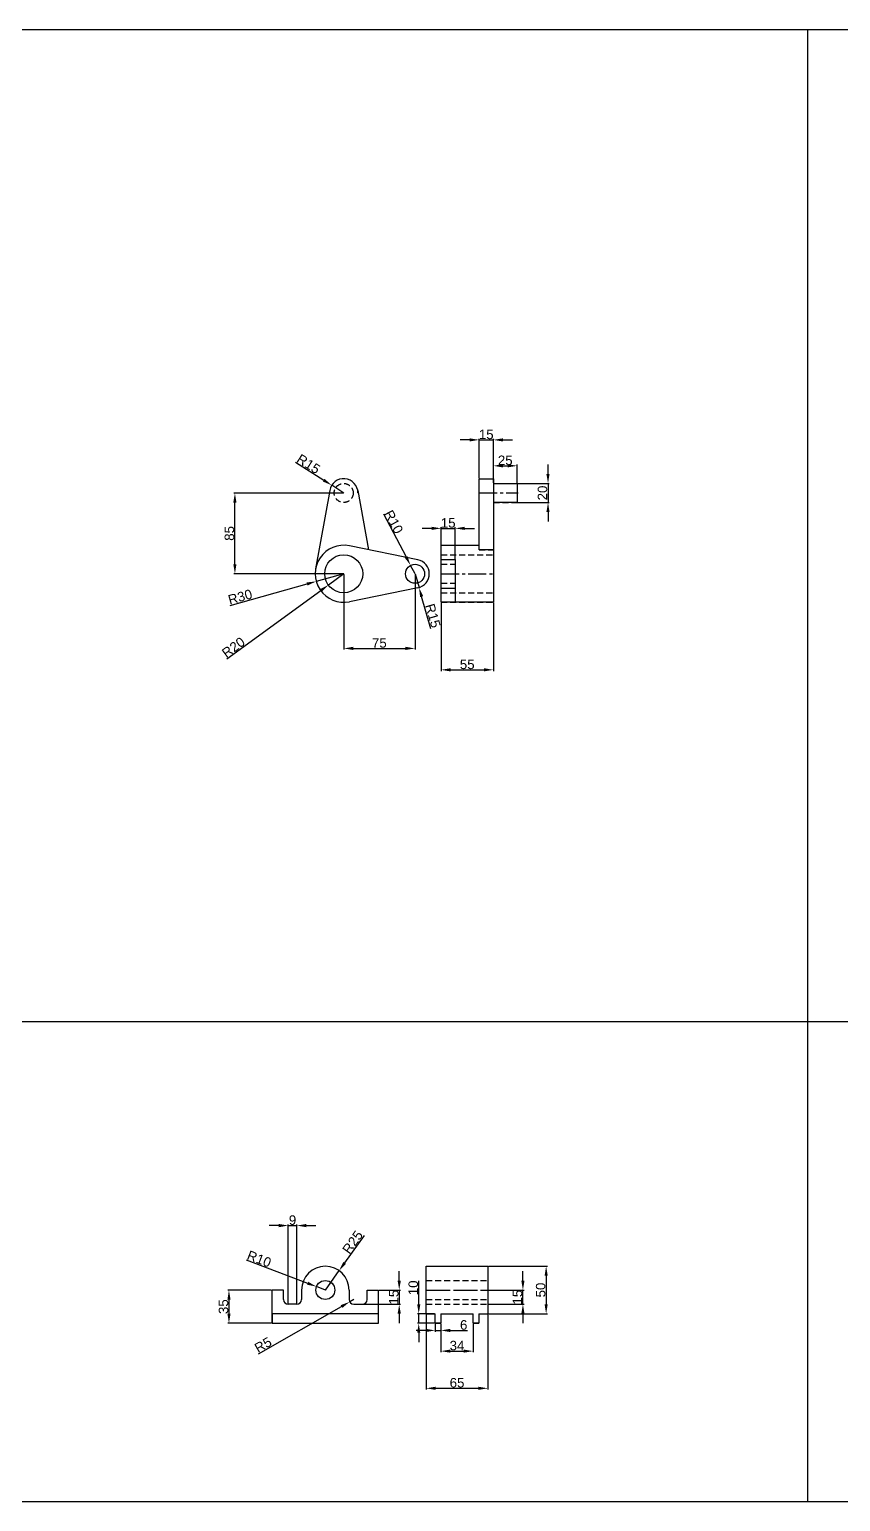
# Model space of a CAD drawing. Header units: millimetres. Extents: x 1502 to 8466, y 1784 to 3333.
# Drawn here: x 5907 to 6760, y 1784 to 3333 of the extents above; entities that cross this region are included whole.
import ezdxf

# ---------------------------------------------------------------- set-up
doc = ezdxf.new("R2010")
doc.units = ezdxf.units.MM
doc.linetypes.add('CENTER2', pattern=[28.575, 19.05, -3.175, 3.175, -3.175])
doc.linetypes.add('HIDDEN', pattern=[9.525, 6.35, -3.175])
for name, color, linetype in [('Centre', 3, 'CENTER2'), ('Dimension', 4, 'Continuous'), ('Hidden', 6, 'HIDDEN'), ('Object', 7, 'Continuous')]:
    doc.layers.add(name, color=color, linetype=linetype)
doc.styles.get("Standard").update_dxf_attribs({"font": 'arial.ttf'})
doc.dimstyles.new('ISO-25', dxfattribs={"dimtxt": 10, "dimasz": 10, "dimexe": 1.25, "dimexo": 0.625, "dimtad": 1, "dimtxsty": 'Standard', "dimcen": 2.5, "dimadec": 0, "dimazin": 0, "dimtfac": 1, "dimtmove": 0, "dimatfit": 3, "dimfxl": 1, "dimarcsym": 0})

# ---------------------------------------------------------------- blocks, each defined once
blk = doc.blocks.new('*D119')
at = {"layer": 'Defpoints', "color": 0, "transparency": 16777216}
for p in [(6122.9, 2845.2), (6237.3, 2845.2), (6237.3, 2760.2)]:
    blk.add_point(p, dxfattribs=at)
at = {"layer": 'Dimension', "color": 0, "lineweight": -2, "transparency": 16777216}
for p, q in [((6236.7, 2845.2), (6121.6, 2845.2)), ((6122.9, 2770.2), (6122.9, 2835.2)), ((6236.7, 2760.2), (6121.6, 2760.2))]:
    blk.add_line(p, q, dxfattribs=at)
at = {"layer": 'Dimension', "color": 0, "transparency": 16777216}
for points in [[(6121.2, 2835.2), (6124.5, 2835.2), (6122.9, 2845.2)], [(6121.2, 2770.2), (6124.5, 2770.2), (6122.9, 2760.2)]]:
    blk.add_solid(points, dxfattribs=at)
at = {"layer": 'Dimension', "color": 0, "transparency": 16777216, "insert": (6117.1, 2802.7), "char_height": 10, "attachment_point": 5, "rotation": 90}
blk.add_mtext('85', dxfattribs=at)
blk = doc.blocks.new('*D120')
at = {"layer": 'Defpoints', "color": 0, "transparency": 16777216}
for p in [(6237.3, 2760.2), (6312.3, 2760.2), (6312.3, 2681.7)]:
    blk.add_point(p, dxfattribs=at)
at = {"layer": 'Dimension', "color": 0, "lineweight": -2, "transparency": 16777216}
for p, q in [((6237.3, 2759.6), (6237.3, 2680.5)), ((6312.3, 2759.6), (6312.3, 2680.5)), ((6247.3, 2681.7), (6302.3, 2681.7))]:
    blk.add_line(p, q, dxfattribs=at)
at = {"layer": 'Dimension', "color": 0, "transparency": 16777216}
for points in [[(6247.3, 2683.4), (6247.3, 2680.1), (6237.3, 2681.7)], [(6302.3, 2683.4), (6302.3, 2680.1), (6312.3, 2681.7)]]:
    blk.add_solid(points, dxfattribs=at)
at = {"layer": 'Dimension', "color": 0, "transparency": 16777216, "insert": (6274.8, 2687.4), "char_height": 10, "attachment_point": 5}
blk.add_mtext('75', dxfattribs=at)
blk = doc.blocks.new('*D121')
at = {"layer": 'Defpoints', "color": 0, "transparency": 16777216}
for p in [(6224.7, 2853.3), (6237.3, 2845.2)]:
    blk.add_point(p, dxfattribs=at)
at = {"layer": 'Dimension', "color": 0, "lineweight": -2, "transparency": 16777216}
for p, q in [((6186.6, 2877.7), (6216.3, 2858.7)), ((6237.3, 2845.2), (6224.7, 2853.3))]:
    blk.add_line(p, q, dxfattribs=at)
at = {"layer": 'Dimension', "color": 0, "transparency": 16777216}
blk.add_solid([(6217.2, 2860.1), (6215.4, 2857.3), (6224.7, 2853.3)], dxfattribs=at)
at = {"layer": 'Dimension', "color": 0, "transparency": 16777216, "insert": (6200.3, 2875.7), "char_height": 10, "attachment_point": 5, "rotation": 327.3577}
blk.add_mtext('R15', dxfattribs=at)
blk = doc.blocks.new('*D122')
at = {"layer": 'Defpoints', "color": 0, "transparency": 16777216}
for p in [(6312.3, 2760.2), (6316.5, 2745.8)]:
    blk.add_point(p, dxfattribs=at)
at = {"layer": 'Dimension', "color": 0, "lineweight": -2, "transparency": 16777216}
for p, q in [((6312.3, 2760.2), (6316.5, 2745.8)), ((6329, 2702.4), (6319.3, 2736.2))]:
    blk.add_line(p, q, dxfattribs=at)
at = {"layer": 'Dimension', "color": 0, "transparency": 16777216}
blk.add_solid([(6320.9, 2736.7), (6317.7, 2735.7), (6316.5, 2745.8)], dxfattribs=at)
at = {"layer": 'Dimension', "color": 0, "transparency": 16777216, "insert": (6331.1, 2716.1), "char_height": 10, "attachment_point": 5, "rotation": 286.1319}
blk.add_mtext('R15', dxfattribs=at)
blk = doc.blocks.new('*D123')
at = {"layer": 'Defpoints', "color": 0, "transparency": 16777216}
for p in [(6237.3, 2760.2), (6221.2, 2748.4)]:
    blk.add_point(p, dxfattribs=at)
at = {"layer": 'Dimension', "color": 0, "lineweight": -2, "transparency": 16777216}
for p, q in [((6237.3, 2760.2), (6221.2, 2748.4)), ((6114.5, 2670.8), (6213.1, 2742.6))]:
    blk.add_line(p, q, dxfattribs=at)
at = {"layer": 'Dimension', "color": 0, "transparency": 16777216}
blk.add_solid([(6212.1, 2743.9), (6214, 2741.2), (6221.2, 2748.4)], dxfattribs=at)
at = {"layer": 'Dimension', "color": 0, "transparency": 16777216, "insert": (6121.3, 2682.8), "char_height": 10, "attachment_point": 5, "rotation": 36.065}
blk.add_mtext('R20', dxfattribs=at)
blk = doc.blocks.new('*D124')
at = {"layer": 'Defpoints', "color": 0, "transparency": 16777216}
for p in [(6237.3, 2760.2), (6208.4, 2752.2)]:
    blk.add_point(p, dxfattribs=at)
at = {"layer": 'Dimension', "color": 0, "lineweight": -2, "transparency": 16777216}
for p, q in [((6237.3, 2760.2), (6208.4, 2752.2)), ((6117.9, 2727), (6198.8, 2749.5))]:
    blk.add_line(p, q, dxfattribs=at)
at = {"layer": 'Dimension', "color": 0, "transparency": 16777216}
blk.add_solid([(6198.3, 2751.1), (6199.2, 2747.9), (6208.4, 2752.2)], dxfattribs=at)
at = {"layer": 'Dimension', "color": 0, "transparency": 16777216, "insert": (6128.4, 2735.9), "char_height": 10, "attachment_point": 5, "rotation": 15.559}
blk.add_mtext('R30', dxfattribs=at)
blk = doc.blocks.new('*D125')
at = {"layer": 'Defpoints', "color": 0, "transparency": 16777216}
for p in [(6307.6, 2769.1), (6312.3, 2760.2)]:
    blk.add_point(p, dxfattribs=at)
at = {"layer": 'Dimension', "color": 0, "lineweight": -2, "transparency": 16777216}
for p, q in [((6279, 2823.3), (6303, 2777.9)), ((6312.3, 2760.2), (6307.6, 2769.1))]:
    blk.add_line(p, q, dxfattribs=at)
at = {"layer": 'Dimension', "color": 0, "transparency": 16777216}
blk.add_solid([(6304.4, 2778.7), (6301.5, 2777.1), (6307.6, 2769.1)], dxfattribs=at)
at = {"layer": 'Dimension', "color": 0, "transparency": 16777216, "insert": (6289.9, 2814.8), "char_height": 10, "attachment_point": 5, "rotation": 297.8768}
blk.add_mtext('R10', dxfattribs=at)
blk = doc.blocks.new('*D126')
at = {"layer": 'Defpoints', "color": 0, "transparency": 16777216}
for p in [(6394.7, 2901.1), (6379.7, 2860.2), (6394.7, 2860.2)]:
    blk.add_point(p, dxfattribs=at)
at = {"layer": 'Dimension', "color": 0, "lineweight": -2, "transparency": 16777216}
for p, q in [((6369.7, 2901.1), (6359.7, 2901.1)), ((6379.7, 2860.8), (6379.7, 2902.3)), ((6379.7, 2901.1), (6394.7, 2901.1)), ((6394.7, 2860.8), (6394.7, 2902.3)), ((6404.7, 2901.1), (6414.7, 2901.1))]:
    blk.add_line(p, q, dxfattribs=at)
at = {"layer": 'Dimension', "color": 0, "transparency": 16777216}
for points in [[(6369.7, 2902.7), (6369.7, 2899.4), (6379.7, 2901.1)], [(6404.7, 2902.7), (6404.7, 2899.4), (6394.7, 2901.1)]]:
    blk.add_solid(points, dxfattribs=at)
at = {"layer": 'Dimension', "color": 0, "transparency": 16777216, "insert": (6387.2, 2906.8), "char_height": 10, "attachment_point": 5}
blk.add_mtext('15', dxfattribs=at)
blk = doc.blocks.new('*D127')
at = {"layer": 'Defpoints', "color": 0, "transparency": 16777216}
for p in [(6339.7, 2730.2), (6394.7, 2730.2), (6394.7, 2659.2)]:
    blk.add_point(p, dxfattribs=at)
at = {"layer": 'Dimension', "color": 0, "lineweight": -2, "transparency": 16777216}
for p, q in [((6339.7, 2729.6), (6339.7, 2657.9)), ((6394.7, 2729.6), (6394.7, 2657.9)), ((6349.7, 2659.2), (6384.7, 2659.2))]:
    blk.add_line(p, q, dxfattribs=at)
at = {"layer": 'Dimension', "color": 0, "transparency": 16777216}
for points in [[(6349.7, 2660.9), (6349.7, 2657.5), (6339.7, 2659.2)], [(6384.7, 2660.9), (6384.7, 2657.5), (6394.7, 2659.2)]]:
    blk.add_solid(points, dxfattribs=at)
at = {"layer": 'Dimension', "color": 0, "transparency": 16777216, "insert": (6367.2, 2664.9), "char_height": 10, "attachment_point": 5}
blk.add_mtext('55', dxfattribs=at)
blk = doc.blocks.new('*D128')
at = {"layer": 'Defpoints', "color": 0, "transparency": 16777216}
for p in [(6354.7, 2808), (6339.7, 2790.2), (6354.7, 2790.2)]:
    blk.add_point(p, dxfattribs=at)
at = {"layer": 'Dimension', "color": 0, "lineweight": -2, "transparency": 16777216}
for p, q in [((6329.7, 2808), (6319.7, 2808)), ((6339.7, 2790.8), (6339.7, 2809.3)), ((6339.7, 2808), (6354.7, 2808)), ((6354.7, 2790.8), (6354.7, 2809.3)), ((6364.7, 2808), (6374.7, 2808))]:
    blk.add_line(p, q, dxfattribs=at)
at = {"layer": 'Dimension', "color": 0, "transparency": 16777216}
for points in [[(6329.7, 2809.7), (6329.7, 2806.3), (6339.7, 2808)], [(6364.7, 2809.7), (6364.7, 2806.3), (6354.7, 2808)]]:
    blk.add_solid(points, dxfattribs=at)
at = {"layer": 'Dimension', "color": 0, "transparency": 16777216, "insert": (6347.2, 2813.7), "char_height": 10, "attachment_point": 5}
blk.add_mtext('15', dxfattribs=at)
blk = doc.blocks.new('*D129')
at = {"layer": 'Defpoints', "color": 0, "transparency": 16777216}
for p in [(6419.7, 2873.8), (6394.7, 2855.2), (6419.7, 2855.2)]:
    blk.add_point(p, dxfattribs=at)
at = {"layer": 'Dimension', "color": 0, "lineweight": -2, "transparency": 16777216}
for p, q in [((6394.7, 2855.8), (6394.7, 2875.1)), ((6404.7, 2873.8), (6409.7, 2873.8)), ((6419.7, 2855.8), (6419.7, 2875.1))]:
    blk.add_line(p, q, dxfattribs=at)
at = {"layer": 'Dimension', "color": 0, "transparency": 16777216}
for points in [[(6404.7, 2875.5), (6404.7, 2872.1), (6394.7, 2873.8)], [(6409.7, 2875.5), (6409.7, 2872.1), (6419.7, 2873.8)]]:
    blk.add_solid(points, dxfattribs=at)
at = {"layer": 'Dimension', "color": 0, "transparency": 16777216, "insert": (6407.2, 2879.5), "char_height": 10, "attachment_point": 5}
blk.add_mtext('25', dxfattribs=at)
blk = doc.blocks.new('*D130')
at = {"layer": 'Defpoints', "color": 0, "transparency": 16777216}
for p in [(6419.7, 2855.2), (6419.7, 2835.2), (6452.2, 2835.2)]:
    blk.add_point(p, dxfattribs=at)
at = {"layer": 'Dimension', "color": 0, "lineweight": -2, "transparency": 16777216}
for p, q in [((6452.2, 2865.2), (6452.2, 2875.2)), ((6420.3, 2855.2), (6453.4, 2855.2)), ((6452.2, 2855.2), (6452.2, 2835.2)), ((6420.3, 2835.2), (6453.4, 2835.2)), ((6452.2, 2825.2), (6452.2, 2815.2))]:
    blk.add_line(p, q, dxfattribs=at)
at = {"layer": 'Dimension', "color": 0, "transparency": 16777216}
for points in [[(6450.5, 2865.2), (6453.8, 2865.2), (6452.2, 2855.2)], [(6450.5, 2825.2), (6453.8, 2825.2), (6452.2, 2835.2)]]:
    blk.add_solid(points, dxfattribs=at)
at = {"layer": 'Dimension', "color": 0, "transparency": 16777216, "insert": (6446.4, 2845.2), "char_height": 10, "attachment_point": 5, "rotation": 90}
blk.add_mtext('20', dxfattribs=at)
blk = doc.blocks.new('*D303')
at = {"layer": 'Defpoints', "color": 0, "transparency": 16777216}
for p in [(6389, 2031.8), (6389, 1981.8), (6450.2, 1981.8)]:
    blk.add_point(p, dxfattribs=at)
at = {"layer": 'Dimension', "color": 0, "lineweight": -2, "transparency": 16777216}
for p, q in [((6389.7, 2031.8), (6451.5, 2031.8)), ((6450.2, 2021.8), (6450.2, 1991.8)), ((6389.7, 1981.8), (6451.5, 1981.8))]:
    blk.add_line(p, q, dxfattribs=at)
at = {"layer": 'Dimension', "color": 0, "transparency": 16777216}
for points in [[(6448.6, 2021.8), (6451.9, 2021.8), (6450.2, 2031.8)], [(6448.6, 1991.8), (6451.9, 1991.8), (6450.2, 1981.8)]]:
    blk.add_solid(points, dxfattribs=at)
at = {"layer": 'Dimension', "color": 0, "transparency": 16777216, "insert": (6444.5, 2006.8), "char_height": 10, "attachment_point": 5, "rotation": 90}
blk.add_mtext('50', dxfattribs=at)
blk = doc.blocks.new('*D304')
at = {"layer": 'Defpoints', "color": 0, "transparency": 16777216}
for p in [(6389, 2006.8), (6425.8, 2006.8), (6389, 1991.8)]:
    blk.add_point(p, dxfattribs=at)
at = {"layer": 'Dimension', "color": 0, "lineweight": -2, "transparency": 16777216}
for p, q in [((6425.8, 2016.8), (6425.8, 2026.8)), ((6389.7, 2006.8), (6427.1, 2006.8)), ((6425.8, 1991.8), (6425.8, 2006.8)), ((6389.7, 1991.8), (6427.1, 1991.8)), ((6425.8, 1981.8), (6425.8, 1971.8))]:
    blk.add_line(p, q, dxfattribs=at)
at = {"layer": 'Dimension', "color": 0, "transparency": 16777216}
for points in [[(6424.1, 2016.8), (6427.5, 2016.8), (6425.8, 2006.8)], [(6424.1, 1981.8), (6427.5, 1981.8), (6425.8, 1991.8)]]:
    blk.add_solid(points, dxfattribs=at)
at = {"layer": 'Dimension', "color": 0, "transparency": 16777216, "insert": (6420.1, 1999.3), "char_height": 10, "attachment_point": 5, "rotation": 90}
blk.add_mtext('15', dxfattribs=at)
blk = doc.blocks.new('*D305')
at = {"layer": 'Defpoints', "color": 0, "transparency": 16777216}
for p in [(6324, 1981.8), (6389, 1981.8), (6389, 1903.4)]:
    blk.add_point(p, dxfattribs=at)
at = {"layer": 'Dimension', "color": 0, "lineweight": -2, "transparency": 16777216}
for p, q in [((6324, 1981.2), (6324, 1902.2)), ((6389, 1981.2), (6389, 1902.2)), ((6334, 1903.4), (6379, 1903.4))]:
    blk.add_line(p, q, dxfattribs=at)
at = {"layer": 'Dimension', "color": 0, "transparency": 16777216}
for points in [[(6334, 1905.1), (6334, 1901.8), (6324, 1903.4)], [(6379, 1905.1), (6379, 1901.8), (6389, 1903.4)]]:
    blk.add_solid(points, dxfattribs=at)
at = {"layer": 'Dimension', "color": 0, "transparency": 16777216, "insert": (6356.5, 1909.2), "char_height": 10, "attachment_point": 5}
blk.add_mtext('65', dxfattribs=at)
blk = doc.blocks.new('*D306')
at = {"layer": 'Defpoints', "color": 0, "transparency": 16777216}
for p in [(6333.5, 1971.8), (6339.5, 1971.8), (6339.5, 1964.3)]:
    blk.add_point(p, dxfattribs=at)
at = {"layer": 'Dimension', "color": 0, "lineweight": -2, "transparency": 16777216}
for p, q in [((6333.5, 1971.2), (6333.5, 1963)), ((6339.5, 1971.2), (6339.5, 1963)), ((6323.5, 1964.3), (6313.5, 1964.3)), ((6333.5, 1964.3), (6339.5, 1964.3)), ((6349.5, 1964.3), (6367.4, 1964.3))]:
    blk.add_line(p, q, dxfattribs=at)
at = {"layer": 'Dimension', "color": 0, "transparency": 16777216}
for points in [[(6323.5, 1966), (6323.5, 1962.6), (6333.5, 1964.3)], [(6349.5, 1966), (6349.5, 1962.6), (6339.5, 1964.3)]]:
    blk.add_solid(points, dxfattribs=at)
at = {"layer": 'Dimension', "color": 0, "transparency": 16777216, "insert": (6363.5, 1970), "char_height": 10, "attachment_point": 5}
blk.add_mtext('6', dxfattribs=at)
blk = doc.blocks.new('*D307')
at = {"layer": 'Defpoints', "color": 0, "transparency": 16777216}
for p in [(6339.5, 1971.8), (6373.5, 1971.8), (6373.5, 1942.5)]:
    blk.add_point(p, dxfattribs=at)
at = {"layer": 'Dimension', "color": 0, "lineweight": -2, "transparency": 16777216}
for p, q in [((6339.5, 1971.2), (6339.5, 1941.3)), ((6373.5, 1971.2), (6373.5, 1941.3)), ((6349.5, 1942.5), (6363.5, 1942.5))]:
    blk.add_line(p, q, dxfattribs=at)
at = {"layer": 'Dimension', "color": 0, "transparency": 16777216}
for points in [[(6349.5, 1944.2), (6349.5, 1940.9), (6339.5, 1942.5)], [(6363.5, 1944.2), (6363.5, 1940.9), (6373.5, 1942.5)]]:
    blk.add_solid(points, dxfattribs=at)
at = {"layer": 'Dimension', "color": 0, "transparency": 16777216, "insert": (6356.5, 1948.3), "char_height": 10, "attachment_point": 5}
blk.add_mtext('34', dxfattribs=at)
blk = doc.blocks.new('*D308')
at = {"layer": 'Defpoints', "color": 0, "transparency": 16777216}
for p in [(6316.2, 1981.8), (6333.5, 1981.8), (6333.5, 1971.8)]:
    blk.add_point(p, dxfattribs=at)
at = {"layer": 'Dimension', "color": 0, "lineweight": -2, "transparency": 16777216}
for p, q in [((6316.2, 1991.8), (6316.2, 2016.4)), ((6332.9, 1981.8), (6315, 1981.8)), ((6332.9, 1971.8), (6315, 1971.8)), ((6316.2, 1971.8), (6316.2, 1981.8)), ((6316.2, 1961.8), (6316.2, 1951.8))]:
    blk.add_line(p, q, dxfattribs=at)
at = {"layer": 'Dimension', "color": 0, "transparency": 16777216}
for points in [[(6314.6, 1991.8), (6317.9, 1991.8), (6316.2, 1981.8)], [(6314.6, 1961.8), (6317.9, 1961.8), (6316.2, 1971.8)]]:
    blk.add_solid(points, dxfattribs=at)
at = {"layer": 'Dimension', "color": 0, "transparency": 16777216, "insert": (6310.5, 2009.1), "char_height": 10, "attachment_point": 5, "rotation": 90}
blk.add_mtext('10', dxfattribs=at)
blk = doc.blocks.new('*D309')
at = {"layer": 'Defpoints', "color": 0, "transparency": 16777216}
for p in [(6162, 2006.8), (6116.6, 1971.8), (6162, 1971.8)]:
    blk.add_point(p, dxfattribs=at)
at = {"layer": 'Dimension', "color": 0, "lineweight": -2, "transparency": 16777216}
for p, q in [((6161.3, 2006.8), (6115.4, 2006.8)), ((6116.6, 1996.8), (6116.6, 1981.8)), ((6161.3, 1971.8), (6115.4, 1971.8))]:
    blk.add_line(p, q, dxfattribs=at)
at = {"layer": 'Dimension', "color": 0, "transparency": 16777216}
for points in [[(6115, 1996.8), (6118.3, 1996.8), (6116.6, 2006.8)], [(6115, 1981.8), (6118.3, 1981.8), (6116.6, 1971.8)]]:
    blk.add_solid(points, dxfattribs=at)
at = {"layer": 'Dimension', "color": 0, "transparency": 16777216, "insert": (6110.9, 1989.3), "char_height": 10, "attachment_point": 5, "rotation": 90}
blk.add_mtext('35', dxfattribs=at)
blk = doc.blocks.new('*D310')
at = {"layer": 'Defpoints', "color": 0, "transparency": 16777216}
for p in [(6188, 2074.6), (6179, 1991.8), (6188, 1991.8)]:
    blk.add_point(p, dxfattribs=at)
at = {"layer": 'Dimension', "color": 0, "lineweight": -2, "transparency": 16777216}
for p, q in [((6179, 1992.5), (6179, 2075.8)), ((6188, 1992.5), (6188, 2075.8)), ((6169, 2074.6), (6159, 2074.6)), ((6179, 2074.6), (6188, 2074.6)), ((6198, 2074.6), (6208, 2074.6))]:
    blk.add_line(p, q, dxfattribs=at)
at = {"layer": 'Dimension', "color": 0, "transparency": 16777216}
for points in [[(6169, 2076.3), (6169, 2072.9), (6179, 2074.6)], [(6198, 2076.3), (6198, 2072.9), (6188, 2074.6)]]:
    blk.add_solid(points, dxfattribs=at)
at = {"layer": 'Dimension', "color": 0, "transparency": 16777216, "insert": (6183.5, 2080.3), "char_height": 10, "attachment_point": 5}
blk.add_mtext('9', dxfattribs=at)
blk = doc.blocks.new('*D311')
at = {"layer": 'Defpoints', "color": 0, "transparency": 16777216}
for p in [(6274, 2006.8), (6257, 1991.8), (6295.7, 1991.8)]:
    blk.add_point(p, dxfattribs=at)
at = {"layer": 'Dimension', "color": 0, "lineweight": -2, "transparency": 16777216}
for p, q in [((6295.7, 2016.8), (6295.7, 2026.8)), ((6274.6, 2006.8), (6296.9, 2006.8)), ((6295.7, 2006.8), (6295.7, 1991.8)), ((6257.6, 1991.8), (6296.9, 1991.8)), ((6295.7, 1981.8), (6295.7, 1971.8))]:
    blk.add_line(p, q, dxfattribs=at)
at = {"layer": 'Dimension', "color": 0, "transparency": 16777216}
for points in [[(6294, 2016.8), (6297.4, 2016.8), (6295.7, 2006.8)], [(6294, 1981.8), (6297.4, 1981.8), (6295.7, 1991.8)]]:
    blk.add_solid(points, dxfattribs=at)
at = {"layer": 'Dimension', "color": 0, "transparency": 16777216, "insert": (6290, 1999.3), "char_height": 10, "attachment_point": 5, "rotation": 90}
blk.add_mtext('15', dxfattribs=at)
blk = doc.blocks.new('*D312')
at = {"layer": 'Defpoints', "color": 0, "transparency": 16777216}
for p in [(6232.5, 2027.2), (6218, 2006.8)]:
    blk.add_point(p, dxfattribs=at)
at = {"layer": 'Dimension', "color": 0, "lineweight": -2, "transparency": 16777216}
for p, q in [((6258.7, 2064), (6238.3, 2035.3)), ((6218, 2006.8), (6232.5, 2027.2))]:
    blk.add_line(p, q, dxfattribs=at)
at = {"layer": 'Dimension', "color": 0, "transparency": 16777216}
blk.add_solid([(6236.9, 2036.3), (6239.6, 2034.4), (6232.5, 2027.2)], dxfattribs=at)
at = {"layer": 'Dimension', "color": 0, "transparency": 16777216, "insert": (6246.7, 2057.1), "char_height": 10, "attachment_point": 5, "rotation": 54.5164}
blk.add_mtext('R25', dxfattribs=at)
blk = doc.blocks.new('*D313')
at = {"layer": 'Defpoints', "color": 0, "transparency": 16777216}
for p in [(6208.6, 2010.4), (6218, 2006.8)]:
    blk.add_point(p, dxfattribs=at)
at = {"layer": 'Dimension', "color": 0, "lineweight": -2, "transparency": 16777216}
for p, q in [((6134.6, 2038.6), (6199.3, 2014)), ((6218, 2006.8), (6208.6, 2010.4))]:
    blk.add_line(p, q, dxfattribs=at)
at = {"layer": 'Dimension', "color": 0, "transparency": 16777216}
blk.add_solid([(6199.9, 2015.5), (6198.7, 2012.4), (6208.6, 2010.4)], dxfattribs=at)
at = {"layer": 'Dimension', "color": 0, "transparency": 16777216, "insert": (6148.4, 2039.5), "char_height": 10, "attachment_point": 5, "rotation": 339.1064}
blk.add_mtext('R10', dxfattribs=at)
blk = doc.blocks.new('*D314')
at = {"layer": 'Defpoints', "color": 0, "transparency": 16777216}
for p in [(6243.6, 1994.4), (6248, 1996.8)]:
    blk.add_point(p, dxfattribs=at)
at = {"layer": 'Dimension', "color": 0, "lineweight": -2, "transparency": 16777216}
for p, q in [((6147.7, 1939.8), (6234.9, 1989.4)), ((6248, 1996.8), (6243.6, 1994.4))]:
    blk.add_line(p, q, dxfattribs=at)
at = {"layer": 'Dimension', "color": 0, "transparency": 16777216}
blk.add_solid([(6234.1, 1990.9), (6235.8, 1988), (6243.6, 1994.4)], dxfattribs=at)
at = {"layer": 'Dimension', "color": 0, "transparency": 16777216, "insert": (6152.5, 1949.1), "char_height": 10, "attachment_point": 5, "rotation": 29.6355}
blk.add_mtext('R5', dxfattribs=at)

msp = doc.modelspace()

# ---------------------------------------------------------------- linework, layer by layer
for p, q in [((1502.093, 3332.818), (8466.035, 3332.818)), ((6725.05, 3332.818), (6725.05, 1784.298)), ((1502.093, 2289.11), (8466.035, 2289.11)), ((1502.093, 1784.298), (8466.035, 1784.298))]:
    msp.add_line(p, q)
at = {"layer": 'Centre'}
for p, q in [((6252.318, 2845.222), (6252.557, 2845.222)), ((6379.684, 2845.222), (6420.777, 2845.222)), ((6339.684, 2760.222), (6394.684, 2760.222)), ((6324.047, 2006.833), (6389.047, 2006.833))]:
    msp.add_line(p, q, dxfattribs=at)
at = {"layer": 'Hidden'}
for p, q in [((6379.684, 2860.222), (6394.684, 2860.222)), ((6394.684, 2855.222), (6420.777, 2855.222)), ((6394.684, 2835.222), (6420.777, 2835.222)), ((6339.684, 2790.222), (6379.684, 2790.222)), ((6339.684, 2780.222), (6394.684, 2780.222)), ((6339.684, 2775.222), (6354.684, 2775.222)), ((6379.684, 2785.547), (6394.684, 2785.547)), ((6339.684, 2770.222), (6354.684, 2770.222)), ((6339.684, 2750.222), (6354.684, 2750.222)), ((6339.684, 2745.222), (6354.684, 2745.222)), ((6339.684, 2740.222), (6394.684, 2740.222)), ((6339.684, 2730.222), (6394.684, 2730.222)), ((6324.047, 2031.833), (6389.047, 2031.833)), ((6324.047, 2016.833), (6389.047, 2016.833)), ((6324.047, 2006.833), (6389.047, 2006.833)), ((6324.047, 1996.833), (6389.047, 1996.833)), ((6324.047, 1991.833), (6389.047, 1991.833)), ((6333.547, 1971.833), (6339.547, 1971.833)), ((6373.547, 1971.833), (6379.547, 1971.833))]:
    msp.add_line(p, q, dxfattribs=at)
msp.add_circle((6237.318, 2845.222), 10, dxfattribs=at)
at = {"layer": 'Object'}
for p, q in [((6379.684, 2785.547), (6379.684, 2860.222)), ((6379.684, 2860.222), (6394.684, 2860.222)), ((6394.684, 2860.222), (6394.684, 2785.547)), ((6394.684, 2855.222), (6419.684, 2855.222)), ((6419.684, 2855.222), (6419.684, 2835.222)), ((6222.553, 2847.87), (6207.789, 2765.517)), ((6252.082, 2847.87), (6263.256, 2785.547)), ((6419.684, 2835.222), (6394.684, 2835.222)), ((6315.318, 2774.919), (6243.318, 2789.616)), ((6339.684, 2730.222), (6339.684, 2790.222)), ((6339.684, 2790.222), (6379.684, 2790.222)), ((6354.684, 2775.222), (6354.684, 2790.222)), ((6339.684, 2775.222), (6354.684, 2775.222)), ((6354.684, 2775.222), (6354.684, 2730.222)), ((6394.684, 2785.547), (6379.684, 2785.547)), ((6394.684, 2785.547), (6394.684, 2730.222)), ((6315.318, 2745.526), (6243.318, 2730.829)), ((6339.684, 2745.222), (6354.684, 2745.222)), ((6394.684, 2730.222), (6339.684, 2730.222)), ((6324.047, 2031.833), (6389.047, 2031.833)), ((6324.047, 1981.833), (6324.047, 2031.833)), ((6389.047, 2031.833), (6389.047, 1981.833)), ((6161.972, 1971.833), (6161.972, 2006.833)), ((6173.972, 2006.833), (6161.972, 2006.833)), ((6173.972, 1996.833), (6173.972, 2006.833)), ((6192.972, 2006.833), (6192.972, 1996.833)), ((6242.972, 2006.833), (6242.972, 1996.833)), ((6261.972, 1996.833), (6261.972, 2006.833)), ((6261.972, 2006.833), (6273.972, 2006.833)), ((6273.972, 1971.833), (6273.972, 2006.833)), ((6161.972, 1971.833), (6161.972, 1991.833)), ((6187.972, 1991.833), (6178.972, 1991.833)), ((6247.972, 1991.833), (6256.972, 1991.833)), ((6273.972, 1981.833), (6161.972, 1981.833)), ((6161.972, 1981.833), (6161.972, 1971.833)), ((6161.972, 1971.833), (6273.972, 1971.833)), ((6273.972, 1971.833), (6273.972, 1981.833)), ((6324.047, 1981.833), (6333.547, 1981.833)), ((6333.547, 1971.833), (6333.547, 1981.833)), ((6339.547, 1971.833), (6333.547, 1971.833)), ((6339.547, 1981.833), (6339.547, 1971.833)), ((6339.547, 1981.833), (6373.547, 1981.833)), ((6373.547, 1971.833), (6373.547, 1981.833)), ((6379.547, 1971.833), (6373.547, 1971.833)), ((6379.547, 1981.833), (6379.547, 1971.833)), ((6379.547, 1981.833), (6389.047, 1981.833))]:
    msp.add_line(p, q, dxfattribs=at)
for centre, radius in [((6237.318, 2760.222), 20), ((6312.318, 2760.222), 10), ((6217.972, 2006.833), 10)]:
    msp.add_circle(centre, radius, dxfattribs=at)
for centre, radius, start, end in [((6237.318, 2845.222), 15, 0, 169.835751), ((6237.318, 2760.222), 30, 78.463041, 281.536959), ((6312.318, 2760.222), 15, 281.536959, 78.463041), ((6217.972, 2006.833), 25, 0, 180), ((6178.972, 1996.833), 5, 180, 270), ((6187.972, 1996.833), 5, 270, 0), ((6247.972, 1996.833), 5, 180, 270), ((6256.972, 1996.833), 5, 270, 0)]:
    msp.add_arc(centre, radius, start, end, dxfattribs=at)

# ---------------------------------------------------------------- dimensions: what is measured, and where the dimension line sits
at = {"layer": 'Dimension'}
for base, p1, p2, picture, middle in [((6394.684, 2901.08), (6379.684, 2860.222), (6394.684, 2860.222), '*D126', (6387.184, 2906.811)), ((6419.684, 2873.809), (6394.684, 2855.222), (6419.684, 2855.222), '*D129', (6407.184, 2879.54)), ((6354.684, 2808.002), (6339.684, 2790.222), (6354.684, 2790.222), '*D128', (6347.184, 2813.733)), ((6312.318, 2681.724), (6237.318, 2760.222), (6312.318, 2760.222), '*D120', (6274.818, 2687.434)), ((6394.684, 2659.195), (6339.684, 2730.222), (6394.684, 2730.222), '*D127', (6367.184, 2664.905)), ((6187.972, 2074.588), (6178.972, 1991.833), (6187.972, 1991.833), '*D310', (6183.472, 2080.318)), ((6339.547, 1964.289), (6333.547, 1971.833), (6339.547, 1971.833), '*D306', (6363.474, 1970.02)), ((6389.047, 1903.448), (6324.047, 1981.833), (6389.047, 1981.833), '*D305', (6356.547, 1909.178)), ((6373.547, 1942.544), (6339.547, 1971.833), (6373.547, 1971.833), '*D307', (6356.547, 1948.278))]:
    dim = msp.add_linear_dim(base=base, p1=p1, p2=p2, dimstyle='ISO-25', dxfattribs=at)
    dim.commit()
    dim.dimension.update_dxf_attribs({"geometry": picture, "text_midpoint": middle})
for center, mpoint, picture, middle in [((6237.318, 2845.222), (6224.687, 2853.313), '*D121', (6200.319, 2875.729)), ((6312.318, 2760.222), (6316.486, 2745.813), '*D122', (6331.051, 2716.079)), ((6217.972, 2006.833), (6232.483, 2027.19), '*D312', (6246.746, 2057.07))]:
    dim = msp.add_radius_dim(center=center, mpoint=mpoint, dimstyle='ISO-25', dxfattribs=at)
    dim.commit()
    dim.dimension.update_dxf_attribs({"geometry": picture, "text_midpoint": middle})
for base, p1, p2, picture, middle in [((6452.172, 2835.222), (6419.684, 2855.222), (6419.684, 2835.222), '*D130', (6446.442, 2845.222)), ((6122.867, 2845.222), (6237.318, 2760.222), (6237.318, 2845.222), '*D119', (6117.136, 2802.722)), ((6450.239, 1981.833), (6389.047, 2031.833), (6389.047, 1981.833), '*D303', (6444.509, 2006.833)), ((6295.697, 1991.833), (6273.972, 2006.833), (6256.972, 1991.833), '*D311', (6289.966, 1999.333)), ((6316.222, 1981.833), (6333.547, 1971.833), (6333.547, 1981.833), '*D308', (6310.491, 2009.132)), ((6425.815, 2006.833), (6389.047, 1991.833), (6389.047, 2006.833), '*D304', (6420.084, 1999.333)), ((6116.623, 1971.833), (6161.972, 2006.833), (6161.972, 1971.833), '*D309', (6110.888, 1989.333))]:
    dim = msp.add_linear_dim(base=base, p1=p1, p2=p2, angle=90, dimstyle='ISO-25', dxfattribs=at)
    dim.commit()
    dim.dimension.update_dxf_attribs({"geometry": picture, "text_midpoint": middle})
for center, mpoint, picture, middle in [((6312.318, 2760.222), (6307.642, 2769.062), '*D125', (6284.849, 2812.152)), ((6237.318, 2760.222), (6221.151, 2748.448), '*D123', (6124.647, 2678.167)), ((6237.318, 2760.222), (6208.417, 2752.176), '*D124', (6129.987, 2730.338)), ((6217.972, 2006.833), (6208.629, 2010.399), '*D313', (6146.369, 2034.166)), ((6247.972, 1996.833), (6243.626, 1994.36), '*D314', (6155.293, 1944.108))]:
    dim = msp.add_radius_dim(center=center, mpoint=mpoint, dimstyle='ISO-25', dxfattribs=at)
    dim.commit()
    dim.dimension.update_dxf_attribs({"geometry": picture, "text_midpoint": middle, "dimtype": 164})

doc.saveas('drawing.dxf')
